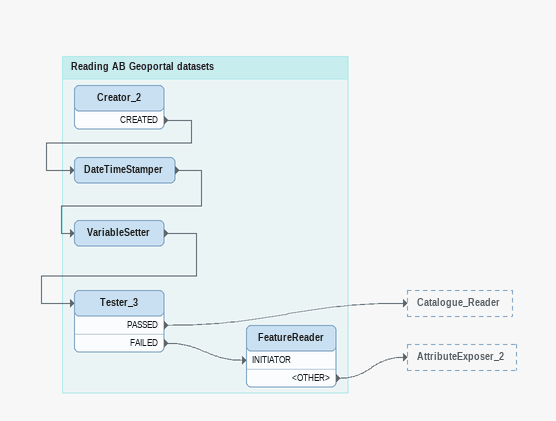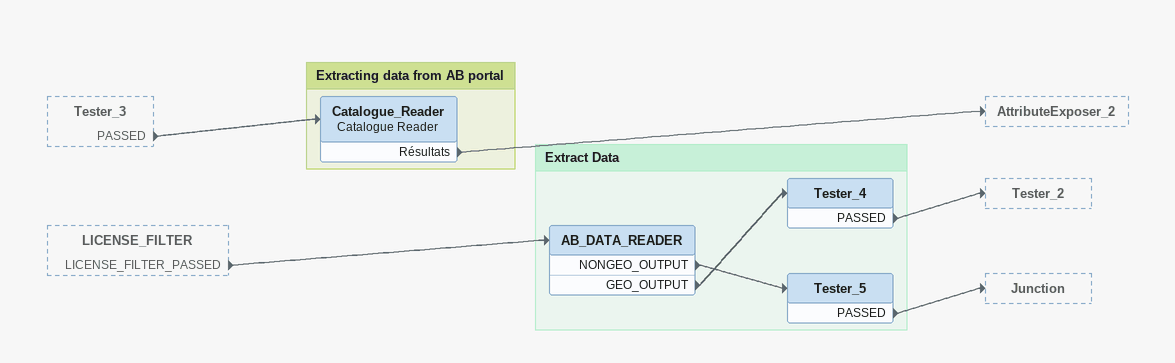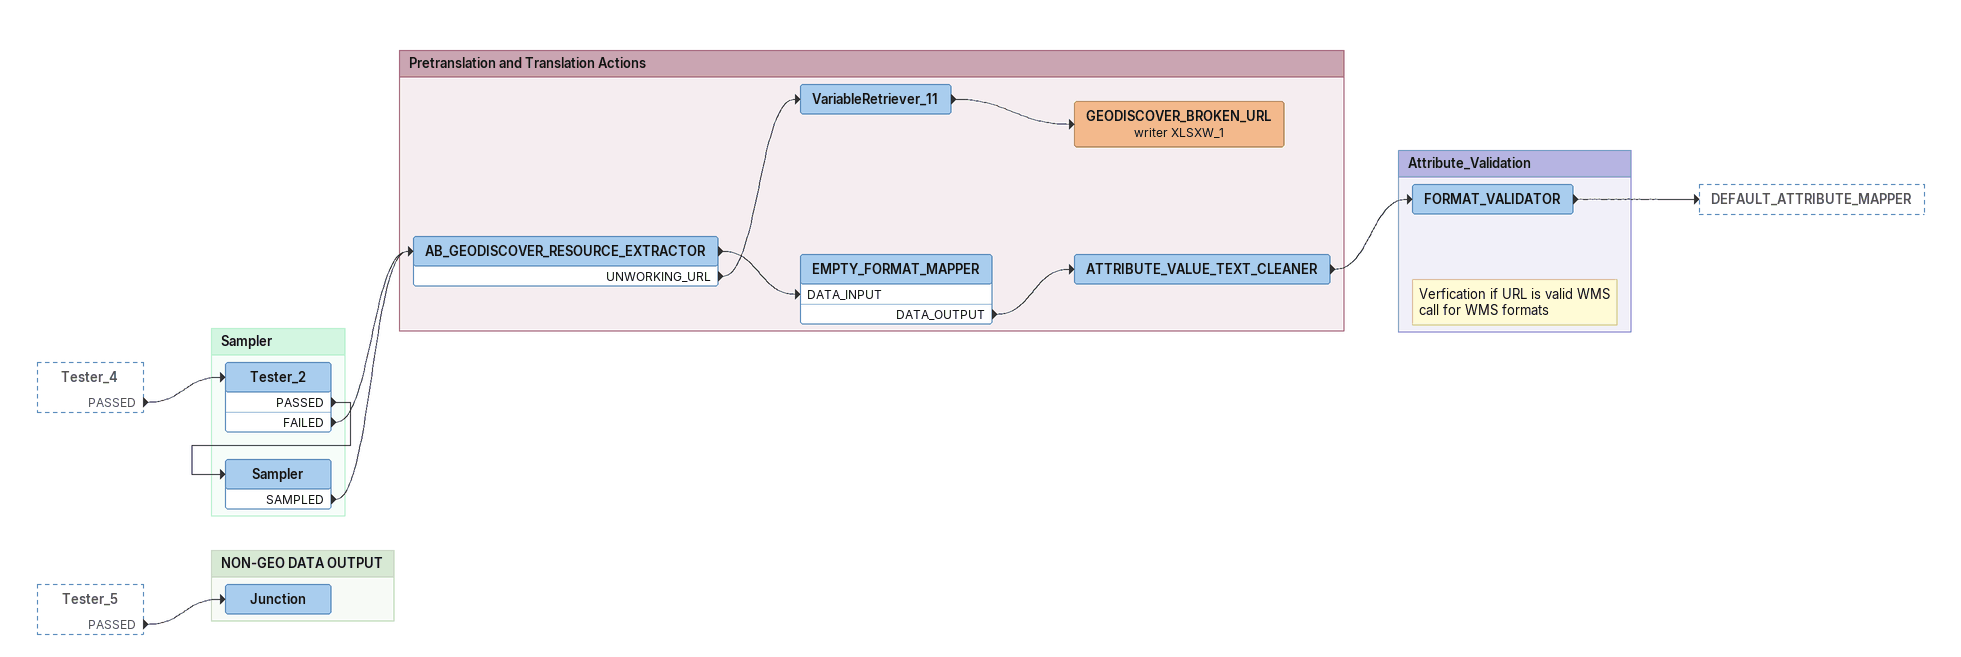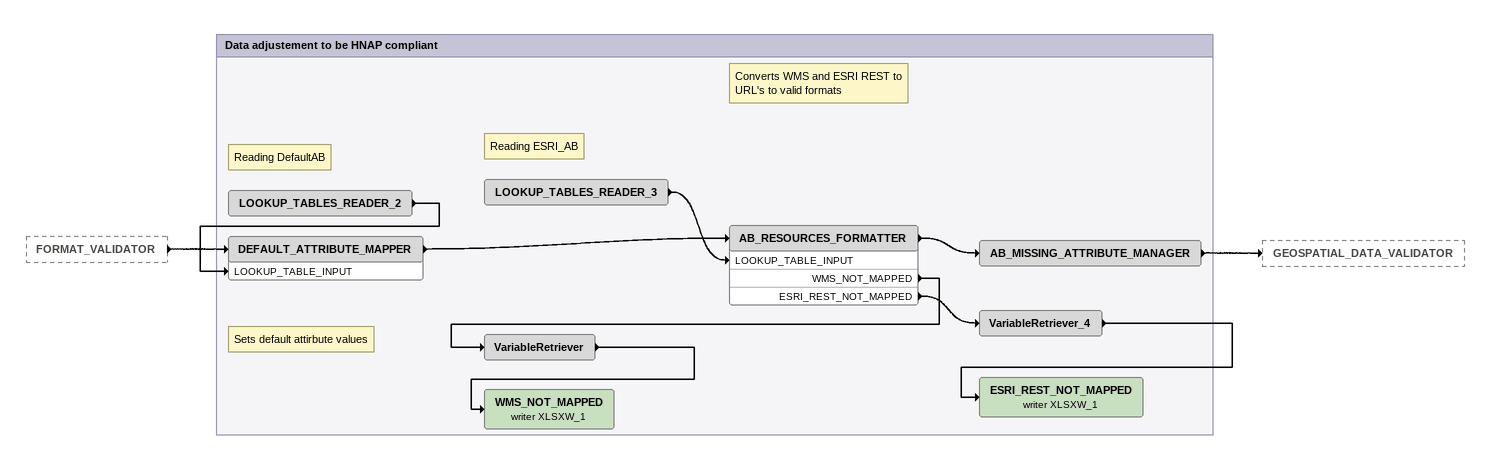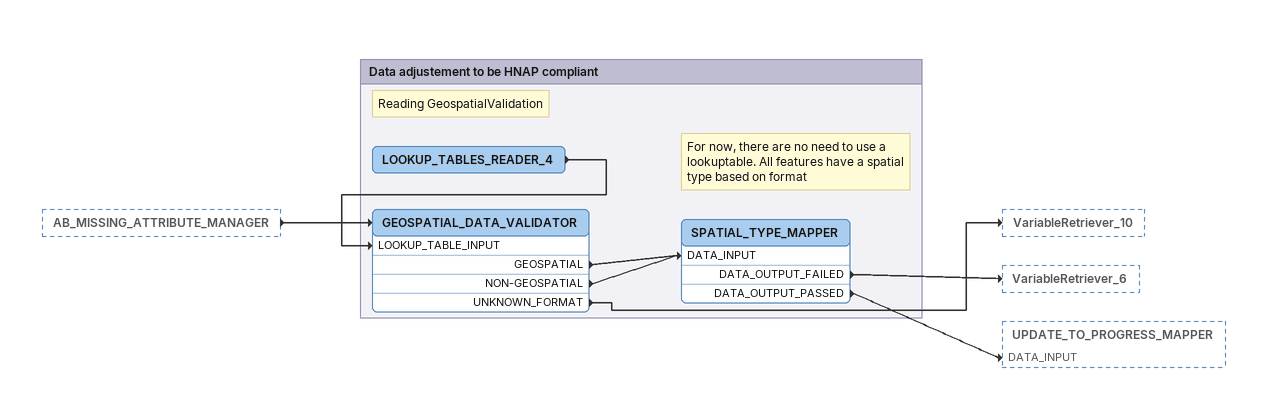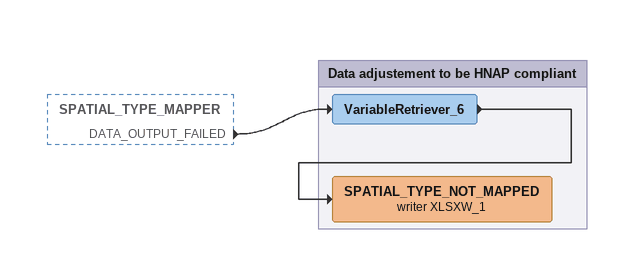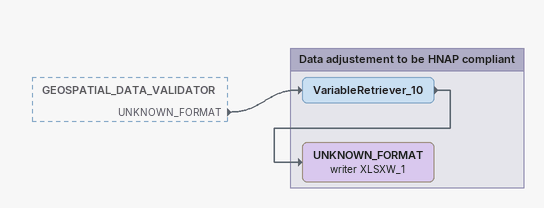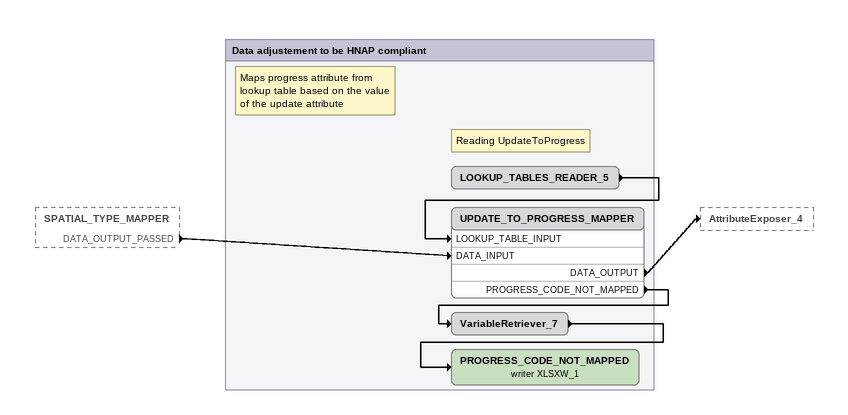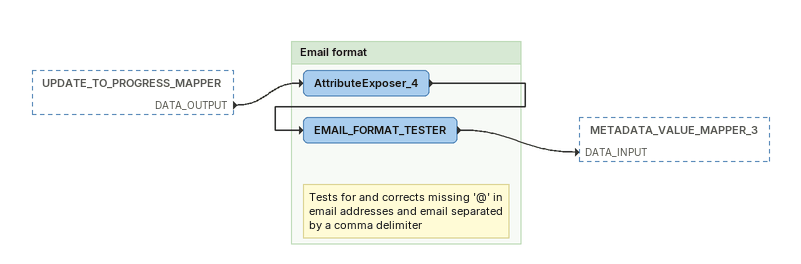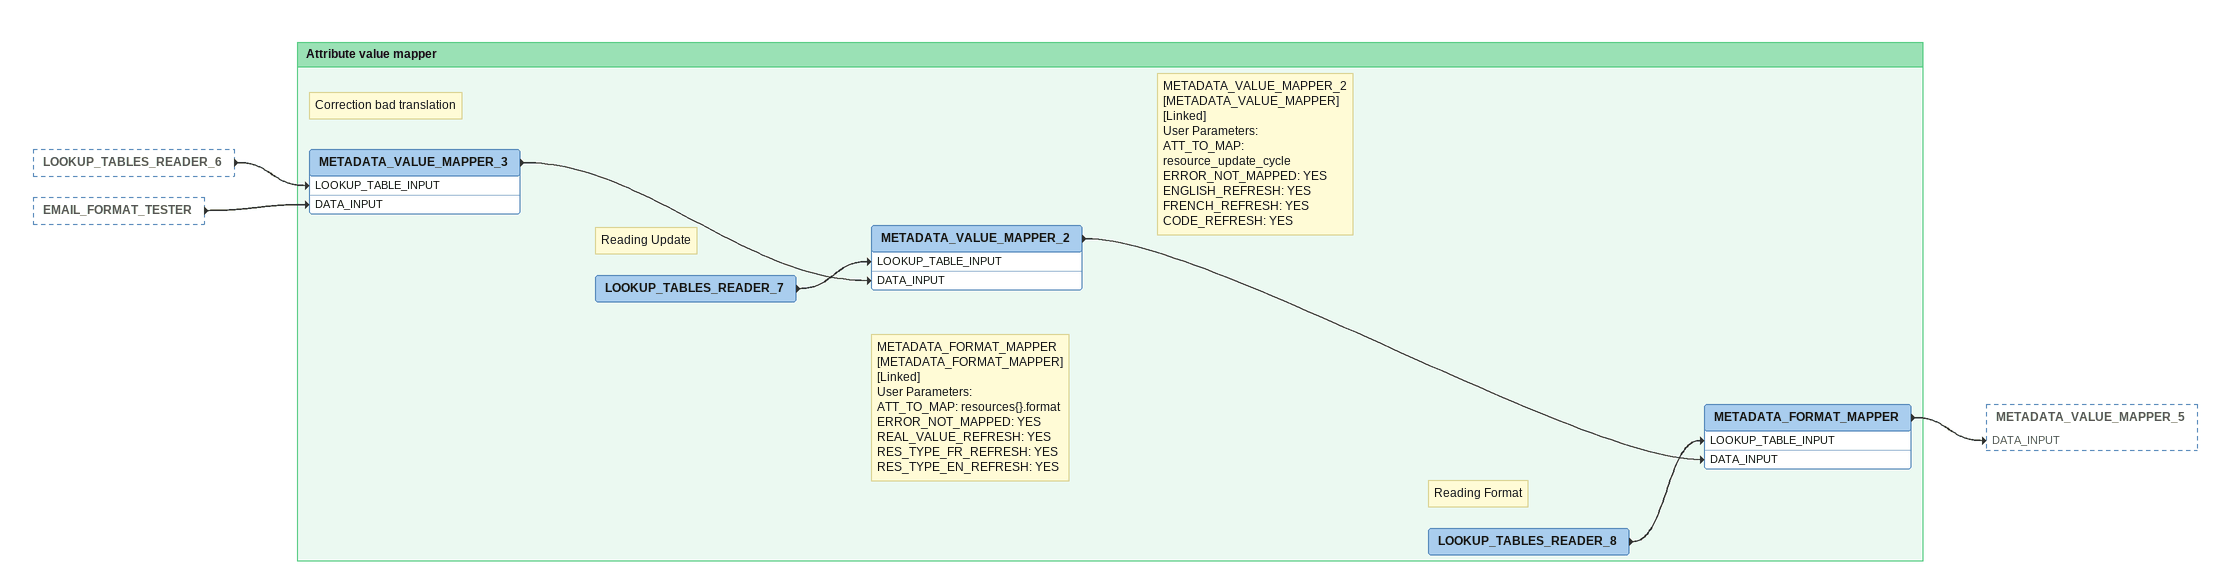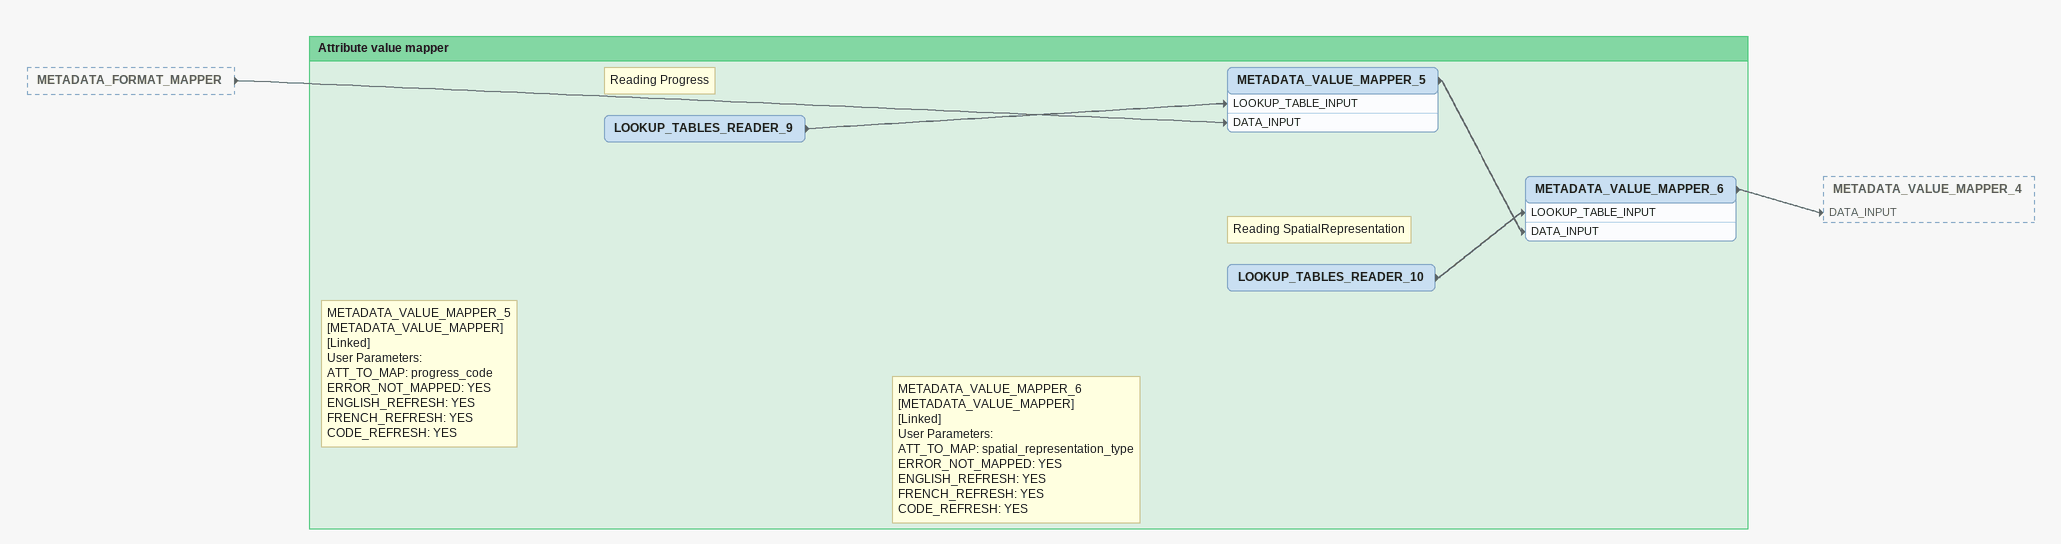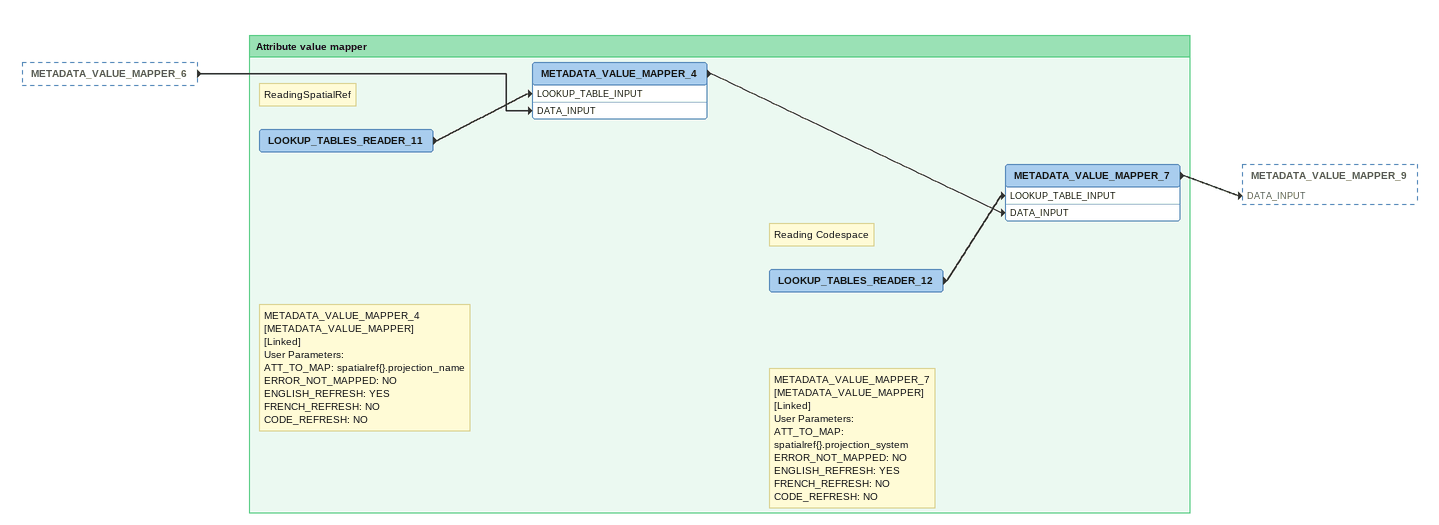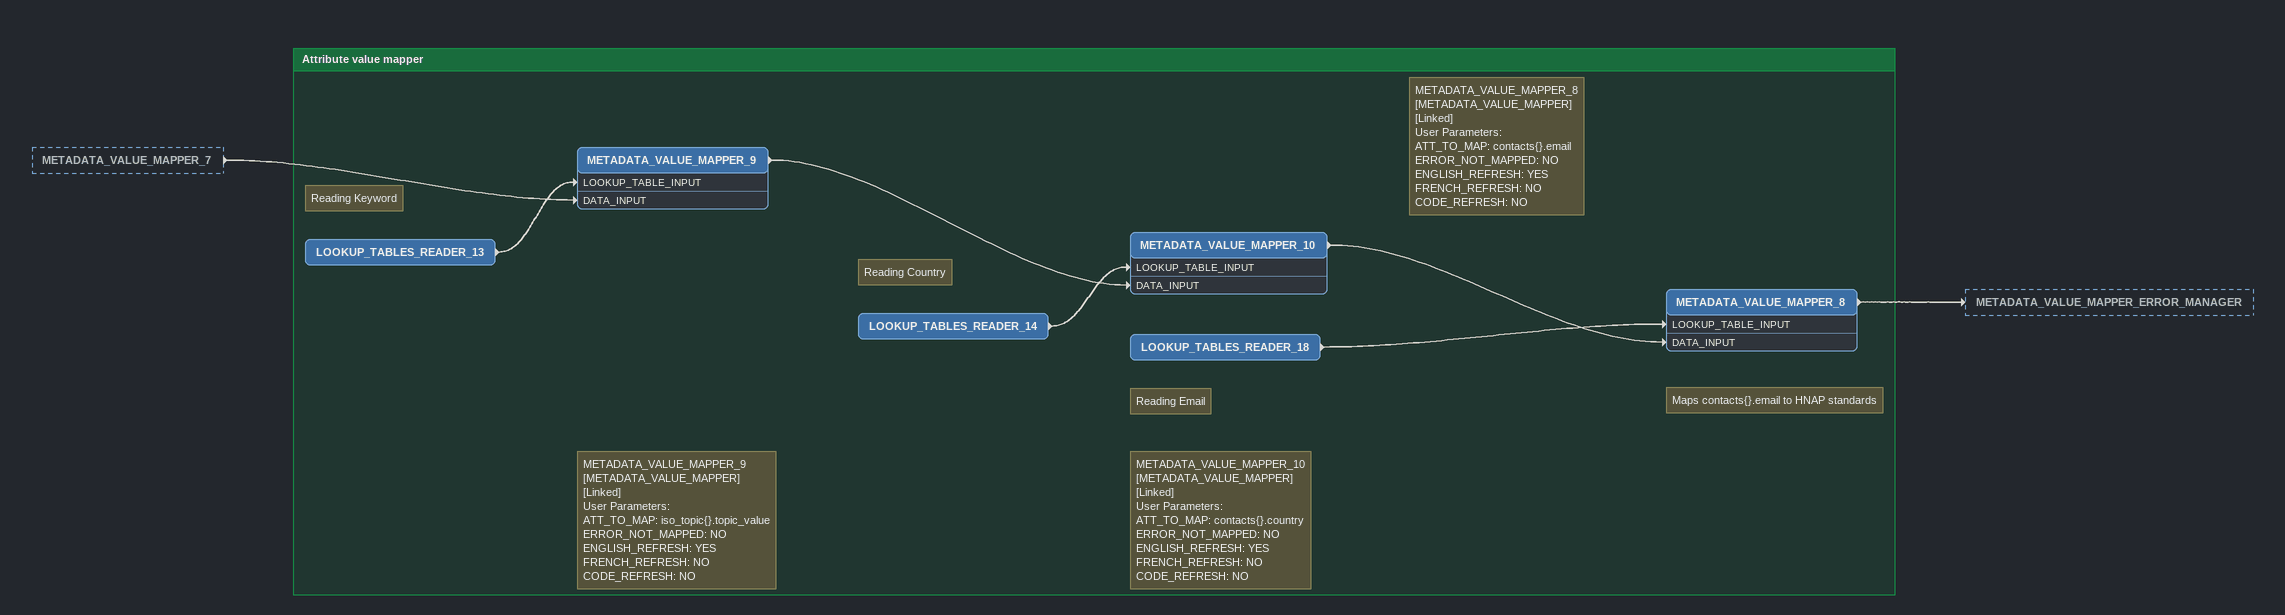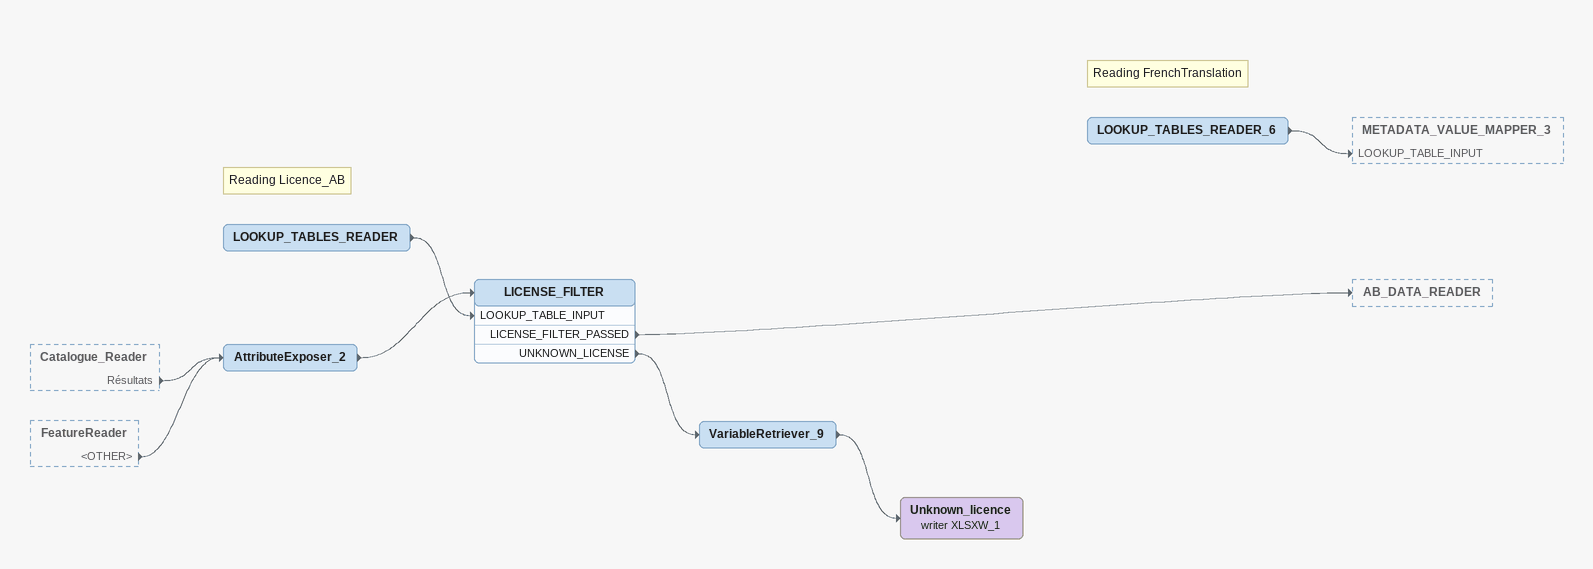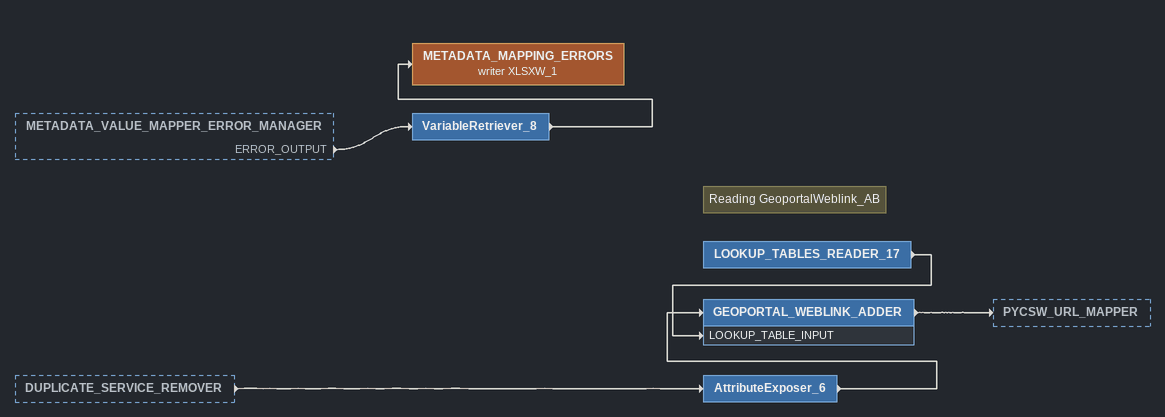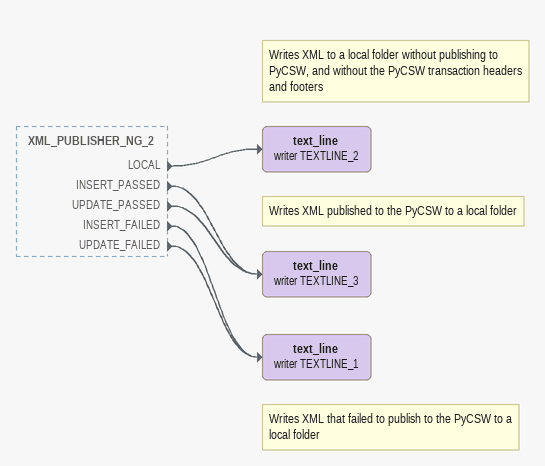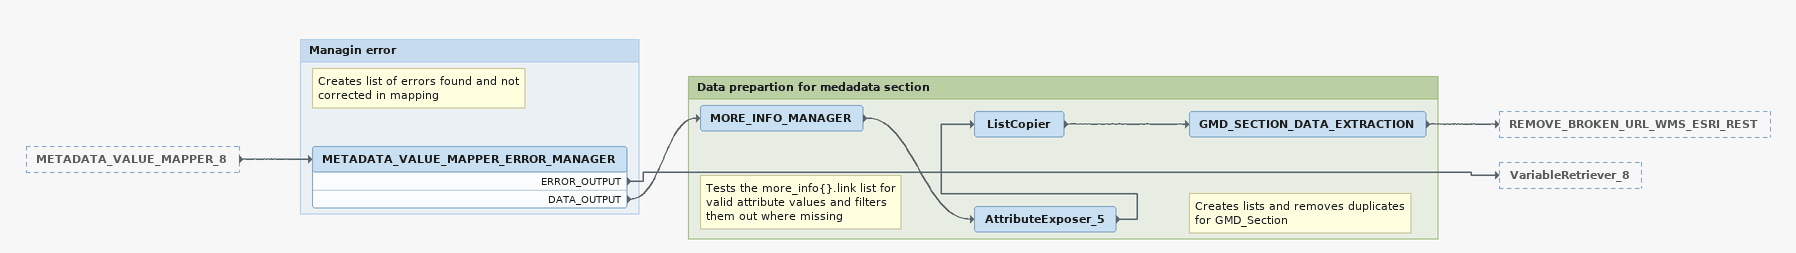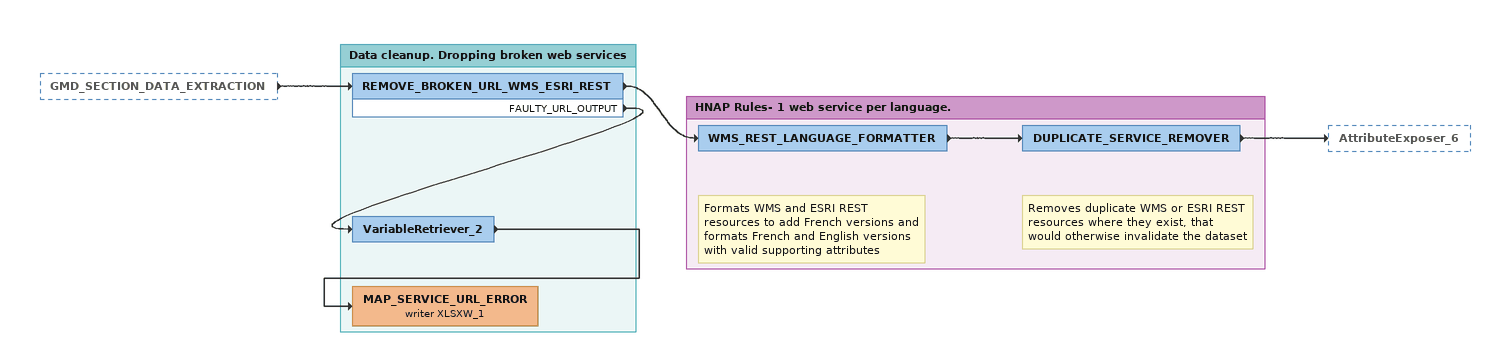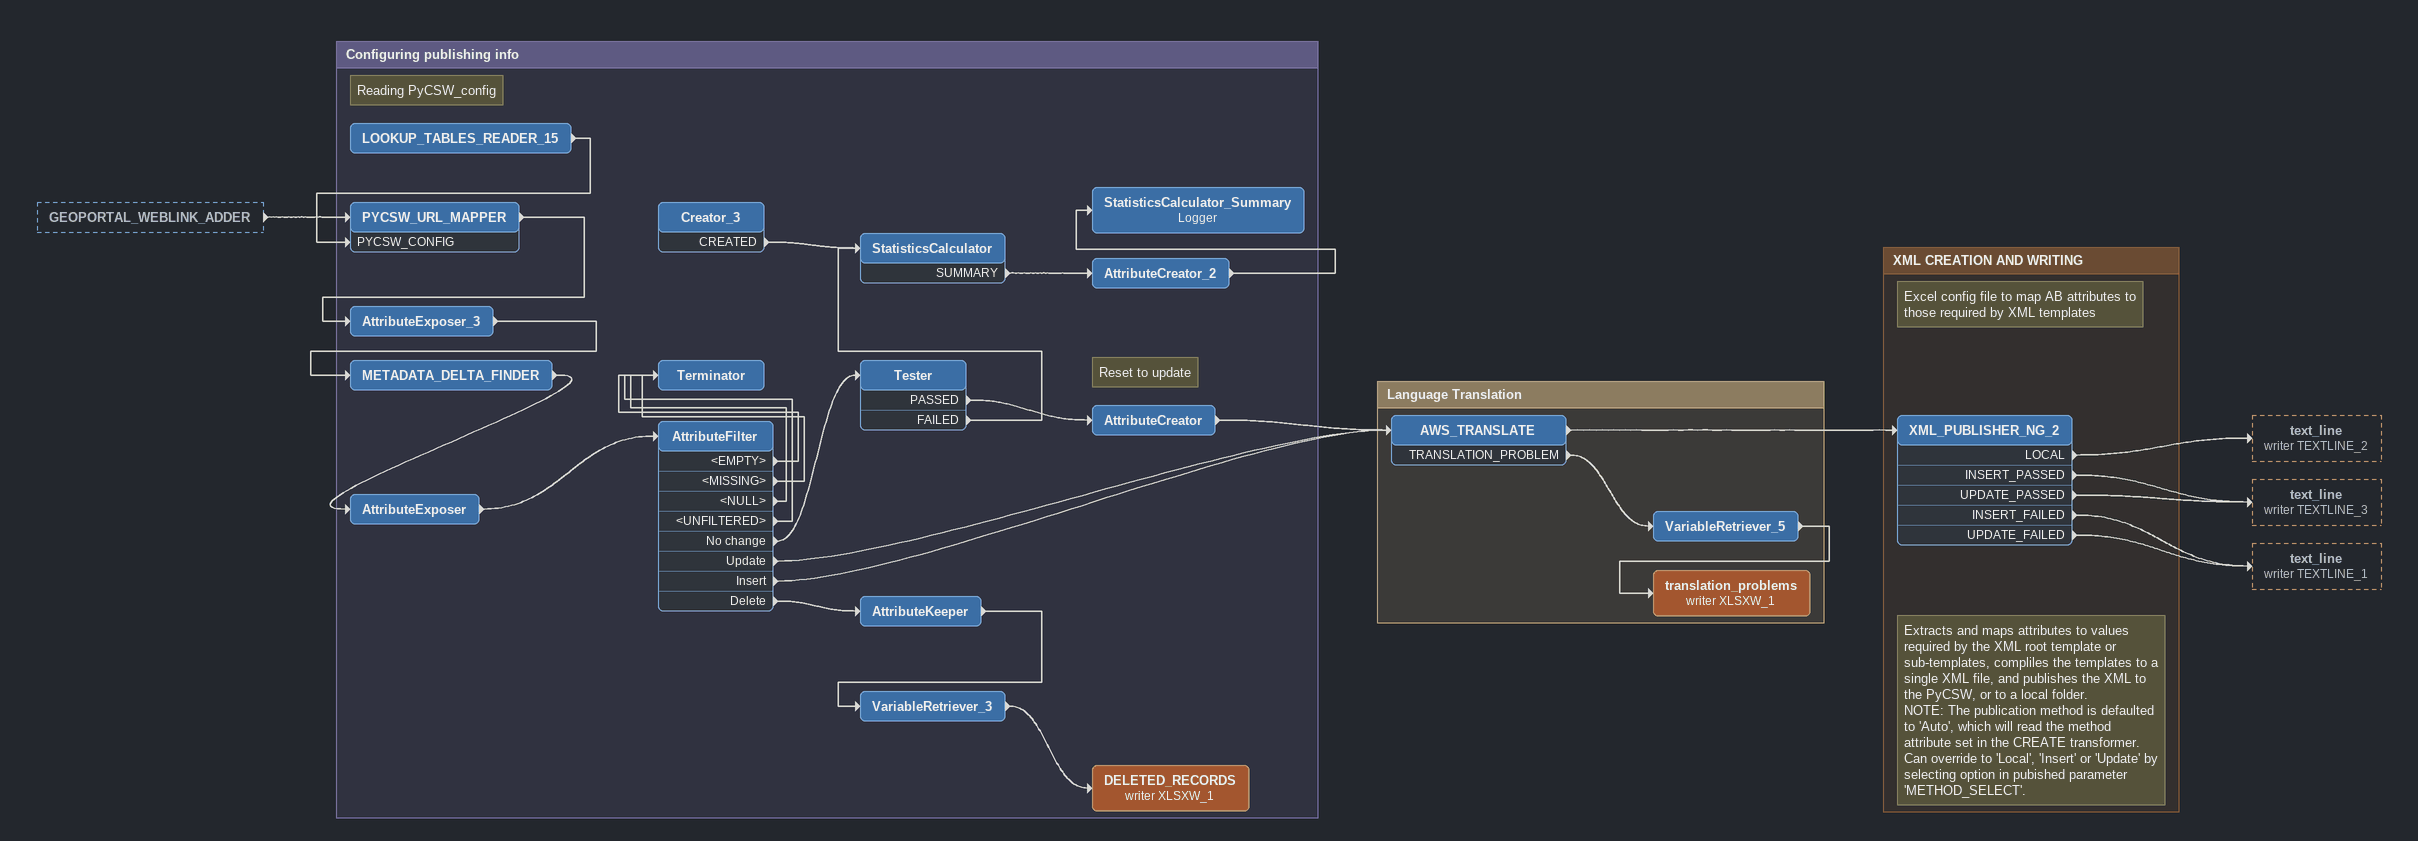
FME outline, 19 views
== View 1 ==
Bookmark: Reading AB Geoportal datasets
Creator_2
    CREATED -> DateTimeStamper
DateTimeStamper
    -> VariableSetter
VariableSetter
    -> Tester_3
Tester_3
    PASSED -> Catalogue_Reader
    FAILED -> FeatureReader [INITIATOR]
FeatureReader
    <OTHER> -> AttributeExposer_2

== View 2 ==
Tester_3 [outside]
    PASSED -> Catalogue_Reader
LICENSE_FILTER [outside]
    LICENSE_FILTER_PASSED -> AB_DATA_READER

Bookmark: Extracting data from AB portal
Catalogue_Reader: Catalogue Reader
    Résultats -> AttributeExposer_2

Bookmark: Extract Data
AB_DATA_READER
    NONGEO_OUTPUT -> Tester_5
    GEO_OUTPUT -> Tester_4
Tester_4
    PASSED -> Tester_2
Tester_5
    PASSED -> Junction

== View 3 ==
Tester_4 [outside]
    PASSED -> Tester_2
Tester_5 [outside]
    PASSED -> Junction

Bookmark: Sampler
Tester_2
    PASSED -> Sampler
    FAILED -> AB_GEODISCOVER_RESOURCE_EXTRACTOR
Sampler
    SAMPLED -> AB_GEODISCOVER_RESOURCE_EXTRACTOR

Bookmark: Pretranslation and Translation Actions
AB_GEODISCOVER_RESOURCE_EXTRACTOR
    UNWORKING_URL -> VariableRetriever_11
    -> EMPTY_FORMAT_MAPPER [DATA_INPUT]
VariableRetriever_11
    -> GEODISCOVER_BROKEN_URL (writer XLSXW_1)
GEODISCOVER_BROKEN_URL (writer XLSXW_1)
EMPTY_FORMAT_MAPPER
    DATA_OUTPUT -> ATTRIBUTE_VALUE_TEXT_CLEANER
ATTRIBUTE_VALUE_TEXT_CLEANER
    -> FORMAT_VALIDATOR

Bookmark: Attribute_Validation
Note: Verfication if URL is valid WMS call for WMS formats
FORMAT_VALIDATOR
    -> DEFAULT_ATTRIBUTE_MAPPER

Bookmark: NON-GEO DATA OUTPUT
Junction

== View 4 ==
FORMAT_VALIDATOR [outside]
    -> DEFAULT_ATTRIBUTE_MAPPER

Bookmark: Data adjustement to be HNAP compliant
Note: Reading DefaultAB
LOOKUP_TABLES_READER_2
    -> DEFAULT_ATTRIBUTE_MAPPER [LOOKUP_TABLE_INPUT]
Note: Sets default attirbute values
DEFAULT_ATTRIBUTE_MAPPER
    -> AB_RESOURCES_FORMATTER
Note: Reading ESRI_AB
LOOKUP_TABLES_READER_3
    -> AB_RESOURCES_FORMATTER [LOOKUP_TABLE_INPUT]
Note: Converts WMS and ESRI REST to URL's to valid formats
AB_RESOURCES_FORMATTER
    WMS_NOT_MAPPED -> VariableRetriever
    ESRI_REST_NOT_MAPPED -> VariableRetriever_4
    -> AB_MISSING_ATTRIBUTE_MANAGER
AB_MISSING_ATTRIBUTE_MANAGER
    -> GEOSPATIAL_DATA_VALIDATOR
VariableRetriever_4
    -> ESRI_REST_NOT_MAPPED (writer XLSXW_1)
ESRI_REST_NOT_MAPPED (writer XLSXW_1)
VariableRetriever
    -> WMS_NOT_MAPPED (writer XLSXW_1)
WMS_NOT_MAPPED (writer XLSXW_1)

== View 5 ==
AB_MISSING_ATTRIBUTE_MANAGER [outside]
    -> GEOSPATIAL_DATA_VALIDATOR

Bookmark: Data adjustement to be HNAP compliant
Note: Reading GeospatialValidation
LOOKUP_TABLES_READER_4
    -> GEOSPATIAL_DATA_VALIDATOR [LOOKUP_TABLE_INPUT]
GEOSPATIAL_DATA_VALIDATOR
    GEOSPATIAL -> SPATIAL_TYPE_MAPPER [DATA_INPUT]
    NON-GEOSPATIAL -> SPATIAL_TYPE_MAPPER [DATA_INPUT]
    UNKNOWN_FORMAT -> VariableRetriever_10
Note: For now, there are no need to use a lookuptable. All features have a spatial type based on format
SPATIAL_TYPE_MAPPER
    DATA_OUTPUT_FAILED -> VariableRetriever_6
    DATA_OUTPUT_PASSED -> UPDATE_TO_PROGRESS_MAPPER [DATA_INPUT]

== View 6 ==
SPATIAL_TYPE_MAPPER [outside]
    DATA_OUTPUT_FAILED -> VariableRetriever_6

Bookmark: Data adjustement to be HNAP compliant
VariableRetriever_6
    -> SPATIAL_TYPE_NOT_MAPPED (writer XLSXW_1)
SPATIAL_TYPE_NOT_MAPPED (writer XLSXW_1)

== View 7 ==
GEOSPATIAL_DATA_VALIDATOR [outside]
    UNKNOWN_FORMAT -> VariableRetriever_10

Bookmark: Data adjustement to be HNAP compliant
VariableRetriever_10
    -> UNKNOWN_FORMAT (writer XLSXW_1)
UNKNOWN_FORMAT (writer XLSXW_1)

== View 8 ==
SPATIAL_TYPE_MAPPER [outside]
    DATA_OUTPUT_PASSED -> UPDATE_TO_PROGRESS_MAPPER [DATA_INPUT]

Bookmark: Data adjustement to be HNAP compliant
Note: Reading UpdateToProgress
LOOKUP_TABLES_READER_5
    -> UPDATE_TO_PROGRESS_MAPPER [LOOKUP_TABLE_INPUT]
Note: Maps progress attribute from lookup table based on the value of the update attribute
UPDATE_TO_PROGRESS_MAPPER
    DATA_OUTPUT -> AttributeExposer_4
    PROGRESS_CODE_NOT_MAPPED -> VariableRetriever_7
VariableRetriever_7
    -> PROGRESS_CODE_NOT_MAPPED (writer XLSXW_1)
PROGRESS_CODE_NOT_MAPPED (writer XLSXW_1)

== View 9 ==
UPDATE_TO_PROGRESS_MAPPER [outside]
    DATA_OUTPUT -> AttributeExposer_4

Bookmark: Email format
AttributeExposer_4
    -> EMAIL_FORMAT_TESTER
Note: Tests for and corrects missing '@' in email addresses and email separated by a comma delimiter
EMAIL_FORMAT_TESTER
    -> METADATA_VALUE_MAPPER_3 [DATA_INPUT]

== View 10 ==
LOOKUP_TABLES_READER_6 [outside]
    -> METADATA_VALUE_MAPPER_3 [LOOKUP_TABLE_INPUT]
EMAIL_FORMAT_TESTER [outside]
    -> METADATA_VALUE_MAPPER_3 [DATA_INPUT]

Bookmark: Attribute value mapper
Note: Correction bad translation
METADATA_VALUE_MAPPER_3
    -> METADATA_VALUE_MAPPER_2 [DATA_INPUT]
Note: Reading Update
LOOKUP_TABLES_READER_7
    -> METADATA_VALUE_MAPPER_2 [LOOKUP_TABLE_INPUT]
Note: METADATA_VALUE_MAPPER_2 [METADATA_VALUE_MAPPER] / [Linked] / User Parameters: / ATT_TO_MAP: resource_update_cycle / ERROR_NOT_MAPPED: YES / ENGLISH_REFRESH: YES / FRENCH_REFRESH: YES / CODE_REFRESH: YES
METADATA_VALUE_MAPPER_2
    -> METADATA_FORMAT_MAPPER [DATA_INPUT]
Note: Reading Format
LOOKUP_TABLES_READER_8
    -> METADATA_FORMAT_MAPPER [LOOKUP_TABLE_INPUT]
Note: METADATA_FORMAT_MAPPER [METADATA_FORMAT_MAPPER] / [Linked] / User Parameters: / ATT_TO_MAP: resources{}.format / ERROR_NOT_MAPPED: YES / REAL_VALUE_REFRESH: YES / RES_TYPE_FR_REFRESH: YES / RES_TYPE_EN_REFRESH: YES
METADATA_FORMAT_MAPPER
    -> METADATA_VALUE_MAPPER_5 [DATA_INPUT]

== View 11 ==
METADATA_FORMAT_MAPPER [outside]
    -> METADATA_VALUE_MAPPER_5 [DATA_INPUT]

Bookmark: Attribute value mapper
Note: Reading Progress
LOOKUP_TABLES_READER_9
    -> METADATA_VALUE_MAPPER_5 [LOOKUP_TABLE_INPUT]
Note: METADATA_VALUE_MAPPER_5 [METADATA_VALUE_MAPPER] / [Linked] / User Parameters: / ATT_TO_MAP: progress_code / ERROR_NOT_MAPPED: YES / ENGLISH_REFRESH: YES / FRENCH_REFRESH: YES / CODE_REFRESH: YES
METADATA_VALUE_MAPPER_5
    -> METADATA_VALUE_MAPPER_6 [DATA_INPUT]
Note: Reading SpatialRepresentation
LOOKUP_TABLES_READER_10
    -> METADATA_VALUE_MAPPER_6 [LOOKUP_TABLE_INPUT]
Note: METADATA_VALUE_MAPPER_6 [METADATA_VALUE_MAPPER] / [Linked] / User Parameters: / ATT_TO_MAP: spatial_representation_type / ERROR_NOT_MAPPED: YES / ENGLISH_REFRESH: YES / FRENCH_REFRESH: YES / CODE_REFRESH: YES
METADATA_VALUE_MAPPER_6
    -> METADATA_VALUE_MAPPER_4 [DATA_INPUT]

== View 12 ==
METADATA_VALUE_MAPPER_6 [outside]
    -> METADATA_VALUE_MAPPER_4 [DATA_INPUT]

Bookmark: Attribute value mapper
Note: ReadingSpatialRef
LOOKUP_TABLES_READER_11
    -> METADATA_VALUE_MAPPER_4 [LOOKUP_TABLE_INPUT]
Note: METADATA_VALUE_MAPPER_4 [METADATA_VALUE_MAPPER] / [Linked] / User Parameters: / ATT_TO_MAP: spatialref{}.projection_name / ERROR_NOT_MAPPED: NO / ENGLISH_REFRESH: YES / FRENCH_REFRESH: NO / CODE_REFRESH: NO
METADATA_VALUE_MAPPER_4
    -> METADATA_VALUE_MAPPER_7 [DATA_INPUT]
Note: Reading Codespace
LOOKUP_TABLES_READER_12
    -> METADATA_VALUE_MAPPER_7 [LOOKUP_TABLE_INPUT]
Note: METADATA_VALUE_MAPPER_7 [METADATA_VALUE_MAPPER] / [Linked] / User Parameters: / ATT_TO_MAP: spatialref{}.projection_system / ERROR_NOT_MAPPED: NO / ENGLISH_REFRESH: YES / FRENCH_REFRESH: NO / CODE_REFRESH: NO
METADATA_VALUE_MAPPER_7
    -> METADATA_VALUE_MAPPER_9 [DATA_INPUT]

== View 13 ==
METADATA_VALUE_MAPPER_7 [outside]
    -> METADATA_VALUE_MAPPER_9 [DATA_INPUT]

Bookmark: Attribute value mapper
Note: Reading Keyword
LOOKUP_TABLES_READER_13
    -> METADATA_VALUE_MAPPER_9 [LOOKUP_TABLE_INPUT]
Note: METADATA_VALUE_MAPPER_9 [METADATA_VALUE_MAPPER] / [Linked] / User Parameters: / ATT_TO_MAP: iso_topic{}.topic_value / ERROR_NOT_MAPPED: NO / ENGLISH_REFRESH: YES / FRENCH_REFRESH: NO / CODE_REFRESH: NO
METADATA_VALUE_MAPPER_9
    -> METADATA_VALUE_MAPPER_10 [DATA_INPUT]
Note: Reading Country
LOOKUP_TABLES_READER_14
    -> METADATA_VALUE_MAPPER_10 [LOOKUP_TABLE_INPUT]
Note: METADATA_VALUE_MAPPER_10 [METADATA_VALUE_MAPPER] / [Linked] / User Parameters: / ATT_TO_MAP: contacts{}.country / ERROR_NOT_MAPPED: NO / ENGLISH_REFRESH: YES / FRENCH_REFRESH: NO / CODE_REFRESH: NO
METADATA_VALUE_MAPPER_10
    -> METADATA_VALUE_MAPPER_8 [DATA_INPUT]
Note: Reading Email
LOOKUP_TABLES_READER_18
    -> METADATA_VALUE_MAPPER_8 [LOOKUP_TABLE_INPUT]
Note: METADATA_VALUE_MAPPER_8 [METADATA_VALUE_MAPPER] / [Linked] / User Parameters: / ATT_TO_MAP: contacts{}.email / ERROR_NOT_MAPPED: NO / ENGLISH_REFRESH: YES / FRENCH_REFRESH: NO / CODE_REFRESH: NO
Note: Maps contacts{}.email to HNAP standards
METADATA_VALUE_MAPPER_8
    -> METADATA_VALUE_MAPPER_ERROR_MANAGER

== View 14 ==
Catalogue_Reader [outside]
    Résultats -> AttributeExposer_2
FeatureReader [outside]
    <OTHER> -> AttributeExposer_2
AttributeExposer_2
    -> LICENSE_FILTER
Note: Reading Licence_AB
LOOKUP_TABLES_READER
    -> LICENSE_FILTER [LOOKUP_TABLE_INPUT]
LICENSE_FILTER
    LICENSE_FILTER_PASSED -> AB_DATA_READER
    UNKNOWN_LICENSE -> VariableRetriever_9
VariableRetriever_9
    -> Unknown_licence (writer XLSXW_1)
Unknown_licence (writer XLSXW_1)
Note: Reading FrenchTranslation
LOOKUP_TABLES_READER_6
    -> METADATA_VALUE_MAPPER_3 [LOOKUP_TABLE_INPUT]

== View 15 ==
METADATA_VALUE_MAPPER_ERROR_MANAGER [outside]
    ERROR_OUTPUT -> VariableRetriever_8
DUPLICATE_SERVICE_REMOVER [outside]
    -> AttributeExposer_6
VariableRetriever_8
    -> METADATA_MAPPING_ERRORS (writer XLSXW_1)
METADATA_MAPPING_ERRORS (writer XLSXW_1)
AttributeExposer_6
    -> GEOPORTAL_WEBLINK_ADDER
Note: Reading GeoportalWeblink_AB
LOOKUP_TABLES_READER_17
    -> GEOPORTAL_WEBLINK_ADDER [LOOKUP_TABLE_INPUT]
GEOPORTAL_WEBLINK_ADDER
    -> PYCSW_URL_MAPPER

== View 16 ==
XML_PUBLISHER_NG_2 [outside]
    LOCAL -> text_line (writer TEXTLINE_2)
    INSERT_PASSED -> text_line (writer TEXTLINE_3)
    UPDATE_PASSED -> text_line (writer TEXTLINE_3)
    INSERT_FAILED -> text_line (writer TEXTLINE_1)
    UPDATE_FAILED -> text_line (writer TEXTLINE_1)
Note: Writes XML to a local folder without publishing to PyCSW, and without the PyCSW transaction headers and footers
text_line (writer TEXTLINE_2)
Note: Writes XML published to the PyCSW to a local folder
text_line (writer TEXTLINE_3)
Note: Writes XML that failed to publish to the PyCSW to a local folder
text_line (writer TEXTLINE_1)

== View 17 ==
METADATA_VALUE_MAPPER_8 [outside]
    -> METADATA_VALUE_MAPPER_ERROR_MANAGER

Bookmark: Managin error
Note: Creates list of errors found and not corrected in mapping
METADATA_VALUE_MAPPER_ERROR_MANAGER
    ERROR_OUTPUT -> VariableRetriever_8
    DATA_OUTPUT -> MORE_INFO_MANAGER

Bookmark: Data prepartion for medadata section
Note: Tests the more_info{}.link list for valid attribute values and filters them out where missing
MORE_INFO_MANAGER
    -> AttributeExposer_5
AttributeExposer_5
    -> ListCopier
ListCopier
    -> GMD_SECTION_DATA_EXTRACTION
Note: Creates lists and removes duplicates for GMD_Section
GMD_SECTION_DATA_EXTRACTION
    -> REMOVE_BROKEN_URL_WMS_ESRI_REST

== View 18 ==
GMD_SECTION_DATA_EXTRACTION [outside]
    -> REMOVE_BROKEN_URL_WMS_ESRI_REST

Bookmark: Data cleanup. Dropping broken web services
REMOVE_BROKEN_URL_WMS_ESRI_REST
    -> WMS_REST_LANGUAGE_FORMATTER
    FAULTY_URL_OUTPUT -> VariableRetriever_2
VariableRetriever_2
    -> MAP_SERVICE_URL_ERROR (writer XLSXW_1)
MAP_SERVICE_URL_ERROR (writer XLSXW_1)

Bookmark: HNAP Rules- 1 web service per language.
Note: Formats WMS and ESRI REST resources to add French versions and formats French and English versions with valid supporting attributes
WMS_REST_LANGUAGE_FORMATTER
    -> DUPLICATE_SERVICE_REMOVER
Note: Removes duplicate WMS or ESRI REST resources where they exist, that would otherwise invalidate the dataset
DUPLICATE_SERVICE_REMOVER
    -> AttributeExposer_6

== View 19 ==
GEOPORTAL_WEBLINK_ADDER [outside]
    -> PYCSW_URL_MAPPER

Bookmark: Configuring publishing info
Note: Reading PyCSW_config
LOOKUP_TABLES_READER_15
    -> PYCSW_URL_MAPPER [PYCSW_CONFIG]
PYCSW_URL_MAPPER
    -> AttributeExposer_3
AttributeExposer_3
    -> METADATA_DELTA_FINDER
METADATA_DELTA_FINDER
    -> AttributeExposer
AttributeExposer
    -> AttributeFilter
AttributeFilter
    <EMPTY> -> Terminator
    <MISSING> -> Terminator
    <NULL> -> Terminator
    <UNFILTERED> -> Terminator
    No change -> Tester
    Update -> AWS_TRANSLATE
    Insert -> AWS_TRANSLATE
    Delete -> AttributeKeeper
Terminator
Tester
    PASSED -> AttributeCreator
    FAILED -> StatisticsCalculator
Note: Reset to update
AttributeCreator
    -> AWS_TRANSLATE
AttributeKeeper
    -> VariableRetriever_3
VariableRetriever_3
    -> DELETED_RECORDS (writer XLSXW_1)
DELETED_RECORDS (writer XLSXW_1)
Creator_3
    CREATED -> StatisticsCalculator
StatisticsCalculator
    SUMMARY -> AttributeCreator_2
AttributeCreator_2
    -> StatisticsCalculator_Summary
StatisticsCalculator_Summary: Logger

Bookmark: Language Translation
AWS_TRANSLATE
    -> XML_PUBLISHER_NG_2
    TRANSLATION_PROBLEM -> VariableRetriever_5
VariableRetriever_5
    -> translation_problems (writer XLSXW_1)
translation_problems (writer XLSXW_1)

Bookmark: XML CREATION AND WRITING
Note: Extracts and maps attributes to values required by the XML root template or sub-templates, compliles the templates to a single XML file, and publishes the XML to the PyCSW, or to a local folder. / NOTE: The publication method is defaulted to 'Auto', which will read the method attribute set in the CREATE transformer. Can override to 'Local', 'Insert' or 'Update' by selecting option in pubished parameter 'METHOD_SELECT'.
Note: Excel config file to map AB attributes to those required by XML templates
XML_PUBLISHER_NG_2
    LOCAL -> text_line (writer TEXTLINE_2)
    INSERT_PASSED -> text_line (writer TEXTLINE_3)
    UPDATE_PASSED -> text_line (writer TEXTLINE_3)
    INSERT_FAILED -> text_line (writer TEXTLINE_1)
    UPDATE_FAILED -> text_line (writer TEXTLINE_1)
